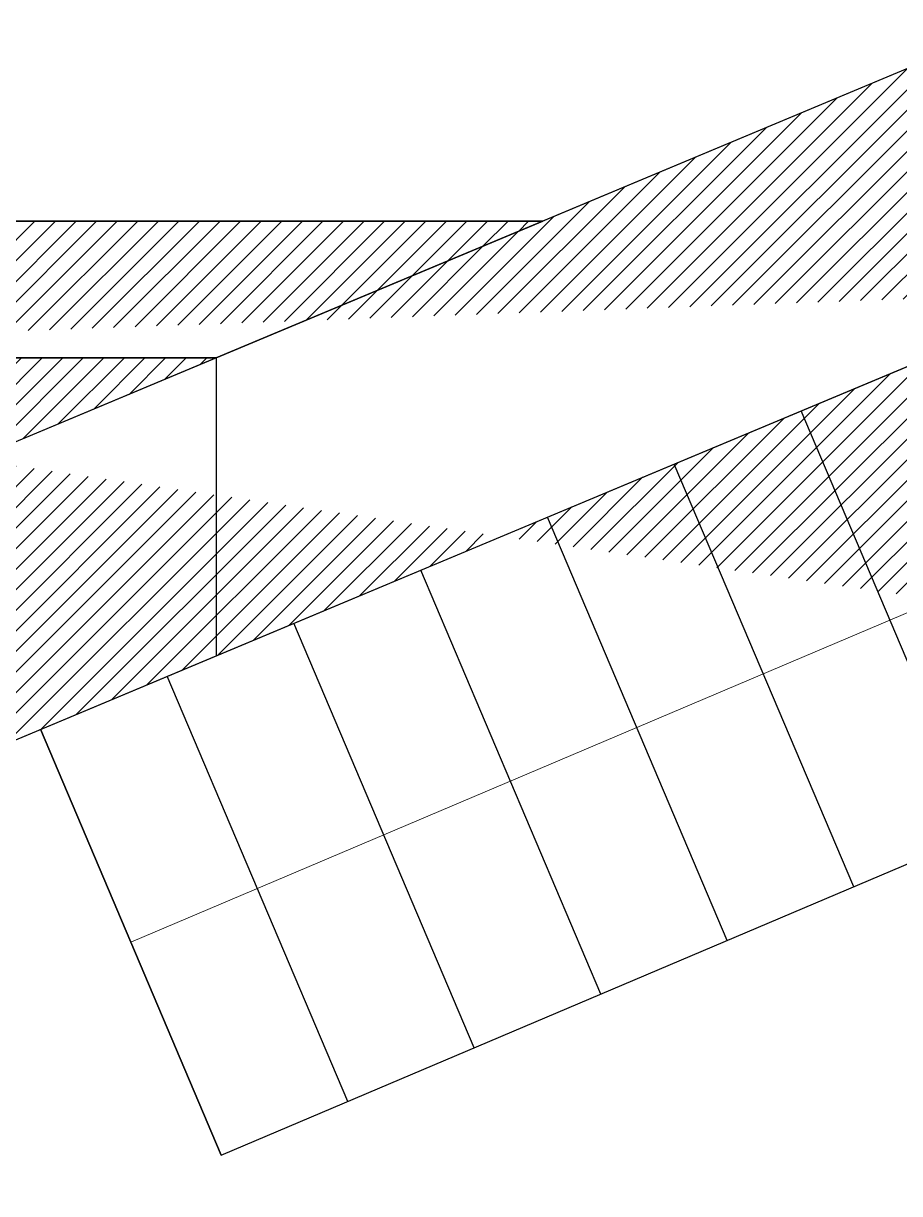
# Model space of a CAD drawing. Header units: millimetres. Extents: x 4686 to 9873, y 2010 to 4441.
# Drawn here: x 5769.8 to 5961.1, y 3656.2 to 3911.7 of the extents above; entities that cross this region are included whole.
import ezdxf

# ---------------------------------------------------------------- set-up
doc = ezdxf.new("R2010")
doc.units = ezdxf.units.MM
for name, color, linetype in [('MURO', 1, 'Continuous'), ('vetro', 140, 'Continuous'), ('Wall', 7, 'Continuous')]:
    doc.layers.add(name, color=color, linetype=linetype)
doc.layers.add('PROIEZIONI', color=145, linetype='Continuous', lineweight=13)
doc.layers.add('SEZIONI_medie_small_section', color=2, linetype='Continuous', lineweight=25)

msp = doc.modelspace()

# ---------------------------------------------------------------- hatches: boundary and pattern name
at = {"layer": 'SEZIONI_medie_small_section'}
h = msp.add_hatch(dxfattribs=at)
h.set_pattern_fill('ANSI31', color=256)
h.paths.add_polyline_path([(5605.87, 3687.35), (6686.15, 4139.7), (6686.15, 4167.28), (6596.67, 4167.28), (5605.87, 3752.4)])
edge = h.paths.add_edge_path(flags=17)
edge.add_line((5967.26, 3838.68), (6038.91, 3868.68))
edge.add_line((6406.53, 3838.68), (5967.26, 3838.68))
edge.add_line((6038.91, 3868.68), (6436.53, 3868.68))
edge.add_line((5605.88, 3838.68), (5811.92, 3838.68))
edge.add_line((5811.92, 3838.68), (5883.24, 3868.54))
edge.add_line((5883.24, 3868.54), (5605.88, 3868.54))
edge.add_line((5605.88, 3868.54), (5605.88, 3838.68))
edge.add_line((6116.53, 3764.46), (6126.53, 3764.46))
edge.add_line((6116.53, 3838.68), (6116.53, 3764.46))
edge.add_line((6126.53, 3764.46), (6126.53, 3838.68))
h = msp.add_hatch(dxfattribs=at)
h.set_pattern_fill('ANSI31', color=256)
edge = h.paths.add_edge_path()
edge.add_line((5286.53, 3553.63), (5316.53, 3566.19))
edge.add_line((5286.53, 3553.63), (5286.53, 3088.68))
edge.add_line((5316.53, 3118.68), (5316.53, 3566.19))
edge.add_line((5686.53, 3118.68), (5316.53, 3118.68))
edge.add_line((5286.53, 3088.68), (5716.53, 3088.68))
edge.add_line((5716.53, 3088.68), (5716.53, 3208.68))
edge.add_line((5686.53, 3213.68), (5686.53, 3118.68))
edge.add_line((6116.53, 3213.68), (5686.53, 3213.68))
edge.add_line((5716.53, 3208.68), (6086.53, 3208.68))
edge.add_line((6116.53, 3118.68), (6116.53, 3213.68))
edge.add_line((6086.53, 3208.68), (6086.53, 3088.68))
edge.add_line((6436.53, 3088.68), (6116.53, 3088.68))
edge.add_line((6086.53, 3088.68), (6116.53, 3088.68))
edge.add_line((6116.53, 3118.68), (6406.53, 3118.68))
edge.add_line((6406.53, 3118.68), (6406.53, 3838.68))
edge.add_line((6436.53, 3868.68), (6436.53, 3088.68))

# ---------------------------------------------------------------- linework, layer by layer
for p, q in [((5978.72, 3734.91), (5939.59, 3827.09)), ((5951.11, 3723.19), (5911.92, 3815.5)), ((5923.49, 3711.46), (5884.25, 3803.92)), ((5895.88, 3699.74), (5856.57, 3792.33)), ((5868.26, 3688.02), (5828.9, 3780.74)), ((5840.64, 3676.3), (5801.23, 3769.16)), ((5813.03, 3664.58), (5773.56, 3757.57)), ((5813.03, 3664.58), (6006.34, 3746.63))]:
    msp.add_line(p, q)
at = {"layer": 'MURO'}
for p, q in [((6436.53, 4100.23), (5811.92, 3838.68)), ((5811.92, 3773.63), (6436.53, 4035.18)), ((5811.92, 3838.68), (5811.92, 3773.63))]:
    msp.add_line(p, q, dxfattribs=at)
at = {"layer": 'PROIEZIONI'}
msp.add_line((5793.29, 3711.07), (5986.6, 3793.13), dxfattribs=at)
at = {"layer": 'SEZIONI_medie_small_section', "color": 3}
for p, q in [((6596.67, 4167.28), (5605.87, 3752.4)), ((5605.87, 3687.35), (6686.15, 4139.7)), ((5883.24, 3868.54), (5605.88, 3868.54)), ((5811.92, 3838.68), (5883.24, 3868.54)), ((5811.92, 3838.68), (5883.24, 3868.54)), ((5605.88, 3838.68), (5811.92, 3838.68)), ((5605.88, 3838.68), (5811.92, 3838.68)), ((5773.56, 3757.57), (5813.03, 3664.58)), ((5813.03, 3664.58), (6006.34, 3746.63))]:
    msp.add_line(p, q, dxfattribs=at)
at = {"layer": 'vetro'}
for p, q in [((5811.92, 3838.68), (5605.87, 3752.4)), ((5605.87, 3687.35), (5811.92, 3773.63))]:
    msp.add_line(p, q, dxfattribs=at)
at = {"layer": 'Wall'}
for p, q in [((5605.87, 3868.31), (5883.24, 3868.54)), ((5811.92, 3838.68), (5605.87, 3838.68))]:
    msp.add_line(p, q, dxfattribs=at)

doc.saveas('drawing.dxf')
